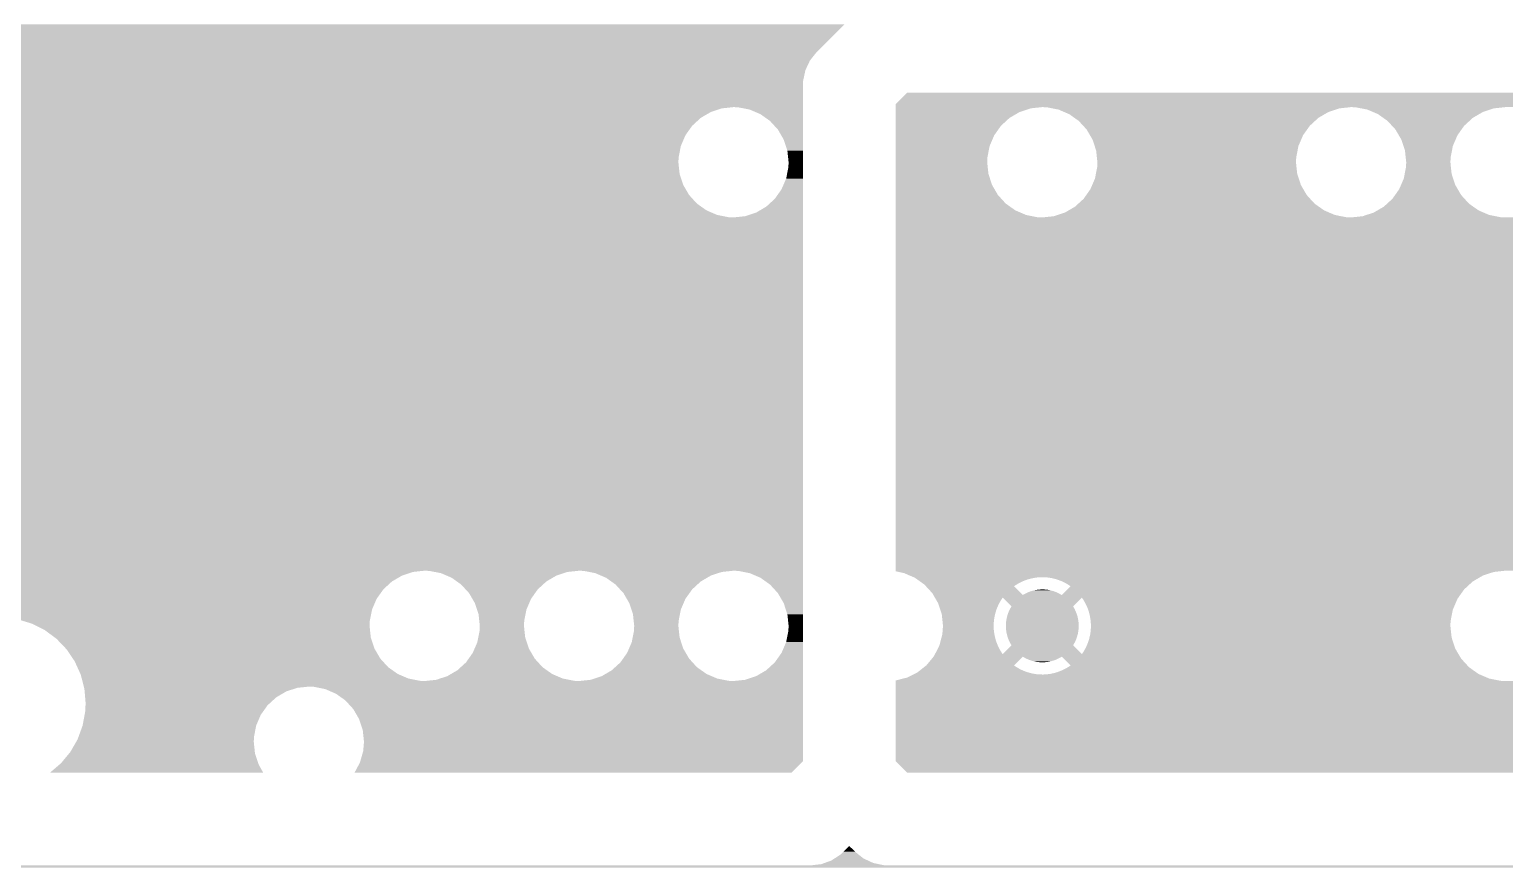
# Model space of a CAD drawing. Extents: x 295 to 953, y 10 to 290.
# Drawn here: x 614.19 to 642.09, y 151.59 to 167.41 of the extents above; entities that cross this region are included whole.
import ezdxf

# ---------------------------------------------------------------- set-up
doc = ezdxf.new("R2010")
doc.units = 0
doc.header["$LTSCALE"] = 5
doc.header["$MEASUREMENT"] = 0
doc.layers.add('PWR', color=7, linetype='CONTINUOUS')

msp = doc.modelspace()

# ---------------------------------------------------------------- linework, layer by layer
at = {"layer": 'PWR'}
for points in [[(601.398, 167.31), (601.483, 167.508), (629.41, 167.31), (629.608, 167.508)], [(601.271, 167.13), (601.398, 167.31), (629.23, 167.13), (629.41, 167.31)], [(600.77, 166.822), (600.918, 166.87), (628.954, 166.822), (628.992, 166.87)], [(600.918, 166.87), (601.105, 166.98), (628.992, 166.87), (629.079, 166.98)], [(601.105, 166.98), (601.108, 166.981), (629.079, 166.98), (629.081, 166.981)], [(601.108, 166.981), (601.271, 167.13), (629.081, 166.981), (629.23, 167.13)], [(545.388, 166.673), (545.414, 166.778), (628.884, 166.673), (628.934, 166.778)], [(591.818, 166.669), (591.726, 166.673), (628.882, 166.669), (628.884, 166.673)], [(591.971, 166.639), (591.818, 166.669), (628.868, 166.639), (628.882, 166.669)], [(592.034, 166.626), (591.971, 166.639), (628.866, 166.626), (628.868, 166.639)], [(592.237, 166.539), (592.034, 166.626), (628.847, 166.539), (628.866, 166.626)], [(600.489, 166.778), (600.708, 166.801), (628.934, 166.778), (628.944, 166.801)], [(600.708, 166.801), (600.77, 166.822), (628.944, 166.801), (628.954, 166.822)], [(592.375, 166.441), (592.237, 166.539), (628.826, 166.441), (628.847, 166.539)], [(592.416, 166.412), (592.375, 166.441), (628.825, 166.412), (628.826, 166.441)], [(592.463, 166.36), (592.416, 166.412), (628.823, 166.36), (628.825, 166.412)], [(592.565, 166.249), (592.463, 166.36), (628.823, 166.249), (628.823, 166.36)], [(592.677, 166.059), (592.565, 166.249), (628.823, 166.059), (628.823, 166.249)], [(592.715, 165.943), (592.677, 166.059), (628.823, 165.943), (628.823, 166.059)], [(630.575, 165.997), (630.792, 166.214), (687.973, 165.997), (687.973, 166.214)], [(600.581, 165.938), (600.489, 165.943), (627.47, 165.938), (627.508, 165.943)], [(600.679, 165.919), (600.581, 165.938), (627.289, 165.919), (627.47, 165.938)], [(600.797, 165.896), (600.679, 165.919), (627.218, 165.896), (627.289, 165.919)], [(600.903, 165.85), (600.797, 165.896), (627.08, 165.85), (627.218, 165.896)], [(601, 165.809), (600.903, 165.85), (627.009, 165.809), (627.08, 165.85)], [(601.098, 165.739), (601, 165.809), (626.889, 165.739), (627.009, 165.809)], [(627.6, 165.938), (627.508, 165.943), (628.823, 165.938), (628.823, 165.943)], [(627.816, 165.896), (627.6, 165.938), (628.823, 165.896), (628.823, 165.938)], [(628.019, 165.809), (627.816, 165.896), (628.823, 165.809), (628.823, 165.896)], [(628.199, 165.681), (628.019, 165.809), (628.823, 165.681), (628.823, 165.809)], [(630.575, 165.943), (630.575, 165.997), (687.973, 165.943), (687.973, 165.997)], [(630.575, 165.919), (630.575, 165.943), (633.131, 165.919), (633.35, 165.943)], [(630.575, 165.85), (630.575, 165.919), (632.922, 165.85), (633.131, 165.919)], [(630.575, 165.739), (630.575, 165.85), (632.731, 165.739), (632.922, 165.85)], [(633.442, 165.938), (633.35, 165.943), (639.154, 165.938), (639.192, 165.943)], [(633.54, 165.919), (633.442, 165.938), (638.973, 165.919), (639.154, 165.938)], [(633.658, 165.896), (633.54, 165.919), (638.902, 165.896), (638.973, 165.919)], [(633.765, 165.85), (633.658, 165.896), (638.764, 165.85), (638.902, 165.896)], [(633.861, 165.809), (633.765, 165.85), (638.693, 165.809), (638.764, 165.85)], [(633.959, 165.739), (633.861, 165.809), (638.573, 165.739), (638.693, 165.809)], [(639.284, 165.938), (639.192, 165.943), (642.075, 165.938), (642.113, 165.943)], [(639.382, 165.919), (639.284, 165.938), (641.894, 165.919), (642.075, 165.938)], [(639.5, 165.896), (639.382, 165.919), (641.823, 165.896), (641.894, 165.919)], [(639.607, 165.85), (639.5, 165.896), (641.685, 165.85), (641.823, 165.896)], [(639.703, 165.809), (639.607, 165.85), (641.614, 165.809), (641.685, 165.85)], [(639.801, 165.739), (639.703, 165.809), (641.494, 165.739), (641.614, 165.809)], [(601.179, 165.681), (601.098, 165.739), (626.826, 165.681), (626.889, 165.739)], [(601.263, 165.59), (601.179, 165.681), (626.727, 165.59), (626.826, 165.681)], [(601.328, 165.519), (601.263, 165.59), (626.676, 165.519), (626.727, 165.59)], [(601.392, 165.41), (601.328, 165.519), (626.599, 165.41), (626.676, 165.519)], [(628.348, 165.519), (628.199, 165.681), (628.823, 165.519), (628.823, 165.681)], [(628.459, 165.328), (628.348, 165.519), (628.823, 165.328), (628.823, 165.519)], [(630.575, 165.59), (630.575, 165.739), (632.569, 165.59), (632.731, 165.739)], [(630.575, 165.41), (630.575, 165.59), (632.441, 165.41), (632.569, 165.59)], [(634.041, 165.681), (633.959, 165.739), (638.51, 165.681), (638.573, 165.739)], [(634.124, 165.59), (634.041, 165.681), (638.411, 165.59), (638.51, 165.681)], [(634.19, 165.519), (634.124, 165.59), (638.36, 165.519), (638.411, 165.59)], [(634.253, 165.41), (634.19, 165.519), (638.283, 165.41), (638.36, 165.519)], [(639.883, 165.681), (639.801, 165.739), (641.431, 165.681), (641.494, 165.739)], [(639.966, 165.59), (639.883, 165.681), (641.332, 165.59), (641.431, 165.681)], [(640.032, 165.519), (639.966, 165.59), (641.281, 165.519), (641.332, 165.59)], [(640.095, 165.41), (640.032, 165.519), (641.204, 165.41), (641.281, 165.519)], [(601.44, 165.328), (601.392, 165.41), (626.564, 165.328), (626.599, 165.41)], [(601.479, 165.208), (601.44, 165.328), (626.512, 165.208), (626.564, 165.328)], [(601.509, 165.119), (601.479, 165.208), (626.495, 165.119), (626.512, 165.208)], [(628.528, 165.119), (628.459, 165.328), (628.823, 165.119), (628.823, 165.328)], [(630.575, 165.208), (630.575, 165.41), (632.354, 165.208), (632.441, 165.41)], [(630.575, 164.992), (630.575, 165.208), (632.312, 164.992), (632.354, 165.208)], [(634.301, 165.328), (634.253, 165.41), (638.248, 165.328), (638.283, 165.41)], [(634.341, 165.208), (634.301, 165.328), (638.196, 165.208), (638.248, 165.328)], [(634.37, 165.119), (634.341, 165.208), (638.179, 165.119), (638.196, 165.208)], [(640.143, 165.328), (640.095, 165.41), (641.169, 165.328), (641.204, 165.41)], [(640.183, 165.208), (640.143, 165.328), (641.117, 165.208), (641.169, 165.328)], [(640.212, 165.119), (640.183, 165.208), (641.1, 165.119), (641.117, 165.208)], [(601.522, 164.992), (601.509, 165.119), (626.47, 164.992), (626.495, 165.119)], [(601.532, 164.9), (601.522, 164.992), (626.466, 164.9), (626.47, 164.992)], [(628.551, 164.9), (628.528, 165.119), (628.823, 164.9), (628.823, 165.119)], [(630.575, 164.9), (630.575, 164.992), (632.308, 164.9), (632.312, 164.992)], [(634.383, 164.992), (634.37, 165.119), (638.154, 164.992), (638.179, 165.119)], [(634.393, 164.9), (634.383, 164.992), (638.15, 164.9), (638.154, 164.992)], [(640.225, 164.992), (640.212, 165.119), (641.075, 164.992), (641.1, 165.119)], [(640.235, 164.9), (640.225, 164.992), (641.071, 164.9), (641.075, 164.992)], [(601.485, 164.592), (601.503, 164.681), (626.518, 164.592), (626.489, 164.681)], [(601.503, 164.681), (601.528, 164.808), (626.489, 164.681), (626.475, 164.808)], [(601.528, 164.808), (601.532, 164.9), (626.475, 164.808), (626.466, 164.9)], [(628.505, 164.592), (628.547, 164.808), (628.823, 164.592), (628.823, 164.808)], [(628.547, 164.808), (628.551, 164.9), (628.823, 164.808), (628.823, 164.9)], [(630.575, 164.681), (630.575, 164.9), (632.331, 164.681), (632.308, 164.9)], [(630.575, 164.471), (630.575, 164.681), (632.4, 164.471), (632.331, 164.681)], [(634.347, 164.592), (634.364, 164.681), (638.202, 164.592), (638.173, 164.681)], [(634.364, 164.681), (634.389, 164.808), (638.173, 164.681), (638.159, 164.808)], [(634.389, 164.808), (634.393, 164.9), (638.159, 164.808), (638.15, 164.9)], [(640.189, 164.592), (640.206, 164.681), (641.123, 164.592), (641.094, 164.681)], [(640.206, 164.681), (640.231, 164.808), (641.094, 164.681), (641.08, 164.808)], [(640.231, 164.808), (640.235, 164.9), (641.08, 164.808), (641.071, 164.9)], [(601.321, 164.281), (601.398, 164.389), (626.669, 164.281), (626.606, 164.389)], [(601.398, 164.389), (601.433, 164.471), (626.606, 164.389), (626.558, 164.471)], [(601.433, 164.471), (601.485, 164.592), (626.558, 164.471), (626.518, 164.592)], [(628.29, 164.209), (628.417, 164.389), (628.823, 164.209), (628.823, 164.389)], [(628.417, 164.389), (628.505, 164.592), (628.823, 164.389), (628.823, 164.592)], [(630.575, 164.281), (630.575, 164.471), (632.511, 164.281), (632.4, 164.471)], [(634.183, 164.281), (634.259, 164.389), (638.353, 164.281), (638.29, 164.389)], [(634.259, 164.389), (634.295, 164.471), (638.29, 164.389), (638.242, 164.471)], [(634.295, 164.471), (634.347, 164.592), (638.242, 164.471), (638.202, 164.592)], [(640.025, 164.281), (640.101, 164.389), (641.274, 164.281), (641.211, 164.389)], [(640.101, 164.389), (640.137, 164.471), (641.211, 164.389), (641.163, 164.471)], [(640.137, 164.471), (640.189, 164.592), (641.163, 164.471), (641.123, 164.592)], [(601.108, 164.06), (601.171, 164.118), (626.899, 164.06), (626.818, 164.118)], [(601.171, 164.118), (601.271, 164.209), (626.818, 164.118), (626.734, 164.209)], [(601.271, 164.209), (601.321, 164.281), (626.734, 164.209), (626.669, 164.281)], [(628.127, 164.06), (628.29, 164.209), (628.823, 164.06), (628.823, 164.209)], [(630.575, 164.118), (630.575, 164.281), (632.66, 164.118), (632.511, 164.281)], [(630.575, 163.991), (630.575, 164.118), (632.84, 163.991), (632.66, 164.118)], [(633.969, 164.06), (634.032, 164.118), (638.583, 164.06), (638.502, 164.118)], [(634.032, 164.118), (634.132, 164.209), (638.502, 164.118), (638.418, 164.209)], [(634.132, 164.209), (634.183, 164.281), (638.418, 164.209), (638.353, 164.281)], [(639.811, 164.06), (639.874, 164.118), (641.504, 164.06), (641.423, 164.118)], [(639.874, 164.118), (639.974, 164.209), (641.423, 164.118), (641.339, 164.209)], [(639.974, 164.209), (640.025, 164.281), (641.339, 164.209), (641.274, 164.281)], [(511.399, 163.752), (511.399, 163.857), (628.823, 163.752), (628.823, 163.857)], [(600.489, 163.857), (600.527, 163.861), (627.508, 163.857), (627.416, 163.861)], [(600.527, 163.861), (600.708, 163.88), (627.416, 163.861), (627.319, 163.88)], [(600.708, 163.88), (600.779, 163.904), (627.319, 163.88), (627.2, 163.904)], [(600.779, 163.904), (600.918, 163.949), (627.2, 163.904), (627.094, 163.949)], [(600.918, 163.949), (600.989, 163.991), (627.094, 163.949), (626.998, 163.991)], [(600.989, 163.991), (601.108, 164.06), (626.998, 163.991), (626.899, 164.06)], [(627.508, 163.857), (627.728, 163.88), (628.823, 163.857), (628.823, 163.88)], [(627.728, 163.88), (627.937, 163.949), (628.823, 163.88), (628.823, 163.949)], [(627.937, 163.949), (628.127, 164.06), (628.823, 163.949), (628.823, 164.06)], [(630.575, 163.904), (630.575, 163.991), (633.042, 163.904), (632.84, 163.991)], [(630.575, 163.861), (630.575, 163.904), (633.258, 163.861), (633.042, 163.904)], [(630.575, 163.857), (630.575, 163.861), (633.35, 163.857), (633.258, 163.861)], [(630.575, 157.91), (630.575, 163.857), (687.973, 157.91), (687.973, 163.857)], [(633.35, 163.857), (633.388, 163.861), (639.192, 163.857), (639.1, 163.861)], [(633.388, 163.861), (633.57, 163.88), (639.1, 163.861), (639.003, 163.88)], [(633.57, 163.88), (633.64, 163.904), (639.003, 163.88), (638.884, 163.904)], [(633.64, 163.904), (633.779, 163.949), (638.884, 163.904), (638.778, 163.949)], [(633.779, 163.949), (633.85, 163.991), (638.778, 163.949), (638.682, 163.991)], [(633.85, 163.991), (633.969, 164.06), (638.682, 163.991), (638.583, 164.06)], [(639.192, 163.857), (639.23, 163.861), (642.113, 163.857), (642.021, 163.861)], [(639.23, 163.861), (639.412, 163.88), (642.021, 163.861), (641.924, 163.88)], [(639.412, 163.88), (639.482, 163.904), (641.924, 163.88), (641.805, 163.904)], [(639.482, 163.904), (639.621, 163.949), (641.805, 163.904), (641.699, 163.949)], [(639.621, 163.949), (639.692, 163.991), (641.699, 163.949), (641.603, 163.991)], [(639.692, 163.991), (639.811, 164.06), (641.603, 163.991), (641.504, 164.06)], [(560.417, 163.748), (560.325, 163.752), (628.823, 163.748), (628.823, 163.752)], [(560.633, 163.705), (560.417, 163.748), (628.823, 163.705), (628.823, 163.748)], [(560.836, 163.618), (560.633, 163.705), (628.823, 163.618), (628.823, 163.705)], [(561.016, 163.491), (560.836, 163.618), (628.823, 163.491), (628.823, 163.618)], [(561.165, 163.328), (561.016, 163.491), (628.823, 163.328), (628.823, 163.491)], [(561.276, 163.138), (561.165, 163.328), (628.823, 163.138), (628.823, 163.328)], [(561.345, 162.928), (561.276, 163.138), (628.823, 162.928), (628.823, 163.138)], [(561.368, 162.709), (561.345, 162.928), (628.823, 162.709), (628.823, 162.928)], [(561.364, 162.617), (561.368, 162.709), (628.823, 162.617), (628.823, 162.709)], [(561.322, 162.401), (561.364, 162.617), (628.823, 162.401), (628.823, 162.617)], [(561.107, 162.019), (561.234, 162.198), (628.823, 162.019), (628.823, 162.198)], [(561.234, 162.198), (561.322, 162.401), (628.823, 162.198), (628.823, 162.401)], [(560.754, 161.758), (560.944, 161.87), (628.823, 161.758), (628.823, 161.87)], [(560.944, 161.87), (561.107, 162.019), (628.823, 161.87), (628.823, 162.019)], [(545.417, 161.546), (545.388, 161.666), (628.823, 161.546), (628.823, 161.666)], [(560.325, 161.666), (560.545, 161.69), (628.823, 161.666), (628.823, 161.69)], [(560.545, 161.69), (560.754, 161.758), (628.823, 161.69), (628.823, 161.758)], [(545.44, 161.249), (545.417, 161.546), (628.823, 161.249), (628.823, 161.546)], [(545.415, 160.939), (545.44, 161.249), (628.823, 160.939), (628.823, 161.249)], [(545.388, 160.831), (545.415, 160.939), (628.823, 160.831), (628.823, 160.939)], [(612.995, 160.827), (612.903, 160.831), (628.823, 160.827), (628.823, 160.831)], [(613.211, 160.784), (612.995, 160.827), (628.823, 160.784), (628.823, 160.827)], [(613.414, 160.697), (613.211, 160.784), (628.823, 160.697), (628.823, 160.784)], [(613.594, 160.57), (613.414, 160.697), (628.823, 160.57), (628.823, 160.697)], [(613.743, 160.407), (613.594, 160.57), (628.823, 160.407), (628.823, 160.57)], [(613.854, 160.217), (613.743, 160.407), (628.823, 160.217), (628.823, 160.407)], [(613.923, 160.007), (613.854, 160.217), (628.823, 160.007), (628.823, 160.217)], [(613.946, 159.788), (613.923, 160.007), (628.823, 159.788), (628.823, 160.007)], [(613.9, 159.48), (613.942, 159.696), (628.823, 159.48), (628.823, 159.696)], [(613.942, 159.696), (613.946, 159.788), (628.823, 159.696), (628.823, 159.788)], [(613.812, 159.277), (613.9, 159.48), (628.823, 159.277), (628.823, 159.48)], [(613.522, 158.949), (613.685, 159.098), (628.823, 158.949), (628.823, 159.098)], [(613.685, 159.098), (613.812, 159.277), (628.823, 159.098), (628.823, 159.277)], [(613.123, 158.769), (613.332, 158.837), (628.823, 158.769), (628.823, 158.837)], [(613.332, 158.837), (613.522, 158.949), (628.823, 158.837), (628.823, 158.949)], [(511.399, 158.64), (511.399, 158.745), (628.823, 158.64), (628.823, 158.745)], [(560.417, 158.636), (560.325, 158.64), (628.823, 158.636), (628.823, 158.64)], [(560.633, 158.593), (560.417, 158.636), (628.823, 158.593), (628.823, 158.636)], [(560.836, 158.506), (560.633, 158.593), (628.823, 158.506), (628.823, 158.593)], [(561.016, 158.379), (560.836, 158.506), (628.823, 158.379), (628.823, 158.506)], [(612.903, 158.745), (613.123, 158.769), (628.823, 158.745), (628.823, 158.769)], [(561.165, 158.216), (561.016, 158.379), (628.823, 158.216), (628.823, 158.379)], [(561.276, 158.026), (561.165, 158.216), (628.823, 158.026), (628.823, 158.216)], [(561.314, 157.91), (561.276, 158.026), (628.823, 157.91), (628.823, 158.026)], [(601.311, 157.906), (601.219, 157.91), (628.823, 157.906), (628.823, 157.91)], [(601.527, 157.863), (601.311, 157.906), (628.823, 157.863), (628.823, 157.906)], [(601.73, 157.776), (601.527, 157.863), (628.823, 157.776), (628.823, 157.863)], [(601.91, 157.649), (601.73, 157.776), (628.823, 157.649), (628.823, 157.776)], [(630.575, 157.886), (630.575, 157.91), (683.518, 157.886), (683.738, 157.91)], [(630.575, 157.818), (630.575, 157.886), (683.309, 157.818), (683.518, 157.886)], [(630.575, 157.706), (630.575, 157.818), (683.119, 157.706), (683.309, 157.818)], [(630.575, 157.557), (630.575, 157.706), (682.956, 157.557), (683.119, 157.706)], [(602.059, 157.486), (601.91, 157.649), (628.823, 157.486), (628.823, 157.649)], [(602.17, 157.296), (602.059, 157.486), (628.823, 157.296), (628.823, 157.486)], [(630.575, 157.378), (630.575, 157.557), (682.828, 157.378), (682.956, 157.557)], [(602.208, 157.18), (602.17, 157.296), (628.823, 157.18), (628.823, 157.296)], [(602.216, 157.156), (602.208, 157.18), (621.447, 157.156), (621.666, 157.18)], [(602.238, 157.087), (602.216, 157.156), (621.238, 157.087), (621.447, 157.156)], [(621.758, 157.175), (621.666, 157.18), (624.549, 157.175), (624.587, 157.18)], [(621.856, 157.156), (621.758, 157.175), (624.368, 157.156), (624.549, 157.175)], [(621.974, 157.133), (621.856, 157.156), (624.297, 157.133), (624.368, 157.156)], [(622.081, 157.087), (621.974, 157.133), (624.159, 157.087), (624.297, 157.133)], [(624.679, 157.175), (624.587, 157.18), (627.47, 157.175), (627.508, 157.18)], [(624.777, 157.156), (624.679, 157.175), (627.289, 157.156), (627.47, 157.175)], [(624.895, 157.133), (624.777, 157.156), (627.218, 157.133), (627.289, 157.156)], [(625.002, 157.087), (624.895, 157.133), (627.08, 157.087), (627.218, 157.133)], [(627.6, 157.175), (627.508, 157.18), (628.823, 157.175), (628.823, 157.18)], [(627.816, 157.133), (627.6, 157.175), (628.823, 157.133), (628.823, 157.175)], [(628.019, 157.046), (627.816, 157.133), (628.823, 157.046), (628.823, 157.133)], [(630.575, 157.18), (630.575, 157.378), (682.743, 157.18), (682.828, 157.378)], [(630.575, 157.17), (630.575, 157.18), (642.02, 157.17), (642.113, 157.18)], [(630.576, 157.169), (630.575, 157.17), (642.016, 157.169), (642.02, 157.17)], [(630.634, 157.156), (630.576, 157.169), (641.894, 157.156), (642.016, 157.169)], [(630.737, 157.133), (630.634, 157.156), (641.823, 157.133), (641.894, 157.156)], [(630.844, 157.087), (630.737, 157.133), (641.685, 157.087), (641.823, 157.133)], [(602.239, 157.086), (602.238, 157.087), (621.236, 157.086), (621.238, 157.087)], [(602.251, 156.976), (602.239, 157.086), (621.047, 156.976), (621.236, 157.086)], [(602.262, 156.867), (602.251, 156.976), (620.928, 156.867), (621.047, 156.976)], [(602.258, 156.775), (602.26, 156.827), (620.848, 156.775), (620.885, 156.827)], [(602.26, 156.827), (602.262, 156.867), (620.885, 156.827), (620.928, 156.867)], [(622.177, 157.046), (622.081, 157.087), (624.088, 157.046), (624.159, 157.087)], [(622.275, 156.976), (622.177, 157.046), (623.968, 156.976), (624.088, 157.046)], [(622.357, 156.918), (622.275, 156.976), (623.905, 156.918), (623.968, 156.976)], [(622.44, 156.827), (622.357, 156.918), (623.806, 156.827), (623.905, 156.918)], [(622.506, 156.756), (622.44, 156.827), (623.755, 156.756), (623.806, 156.827)], [(625.098, 157.046), (625.002, 157.087), (627.009, 157.046), (627.08, 157.087)], [(625.196, 156.976), (625.098, 157.046), (626.889, 156.976), (627.009, 157.046)], [(625.278, 156.918), (625.196, 156.976), (626.826, 156.918), (626.889, 156.976)], [(625.361, 156.827), (625.278, 156.918), (626.727, 156.827), (626.826, 156.918)], [(625.427, 156.756), (625.361, 156.827), (626.676, 156.756), (626.727, 156.827)], [(628.199, 156.918), (628.019, 157.046), (628.823, 156.918), (628.823, 157.046)], [(628.348, 156.756), (628.199, 156.918), (628.823, 156.756), (628.823, 156.918)], [(630.915, 157.057), (630.844, 157.087), (641.632, 157.057), (641.685, 157.087)], [(630.924, 157.053), (630.915, 157.057), (633.265, 157.053), (633.33, 157.057)], [(630.94, 157.046), (630.924, 157.053), (633.211, 157.046), (633.265, 157.053)], [(630.942, 157.044), (630.94, 157.046), (633.2, 157.044), (633.211, 157.046)], [(630.96, 157.031), (630.942, 157.044), (633.135, 157.031), (633.2, 157.044)], [(630.985, 157.014), (630.96, 157.031), (633.072, 157.014), (633.135, 157.031)], [(631.016, 156.992), (630.985, 157.014), (633.011, 156.992), (633.072, 157.014)], [(631.053, 156.965), (631.016, 156.992), (632.95, 156.965), (633.011, 156.992)], [(631.096, 156.935), (631.053, 156.965), (632.892, 156.935), (632.95, 156.965)], [(631.12, 156.918), (631.096, 156.935), (632.866, 156.918), (632.892, 156.935)], [(631.136, 156.9), (631.12, 156.918), (632.837, 156.9), (632.866, 156.918)], [(631.149, 156.886), (631.136, 156.9), (632.816, 156.886), (632.837, 156.9)], [(631.269, 156.756), (631.149, 156.886), (632.946, 156.756), (632.816, 156.886)], [(633.25, 156.818), (633.285, 156.823), (633.454, 156.818), (633.411, 156.823)], [(633.285, 156.823), (633.312, 156.824), (633.411, 156.823), (633.398, 156.824)], [(633.312, 156.824), (633.341, 156.826), (633.398, 156.824), (633.341, 156.826)], [(633.396, 157.056), (633.33, 157.057), (641.631, 157.056), (641.632, 157.057)], [(633.461, 157.05), (633.396, 157.056), (641.621, 157.05), (641.631, 157.056)], [(633.526, 157.04), (633.461, 157.05), (641.604, 157.04), (641.621, 157.05)], [(633.59, 157.025), (633.526, 157.04), (641.578, 157.025), (641.604, 157.04)], [(633.652, 157.006), (633.59, 157.025), (641.545, 157.006), (641.578, 157.025)], [(633.713, 156.982), (633.652, 157.006), (641.505, 156.982), (641.545, 157.006)], [(633.726, 156.976), (633.713, 156.982), (641.494, 156.976), (641.505, 156.982)], [(633.718, 156.72), (633.826, 156.827), (641.255, 156.72), (641.332, 156.827)], [(633.773, 156.954), (633.726, 156.976), (641.47, 156.954), (641.494, 156.976)], [(633.83, 156.922), (633.773, 156.954), (641.435, 156.922), (641.47, 156.954)], [(633.826, 156.827), (633.885, 156.886), (641.332, 156.827), (641.396, 156.886)], [(633.885, 156.886), (633.83, 156.922), (641.396, 156.886), (641.435, 156.922)], [(602.167, 156.445), (602.216, 156.559), (620.67, 156.445), (620.719, 156.559)], [(602.216, 156.559), (602.233, 156.647), (620.719, 156.559), (620.757, 156.647)], [(602.233, 156.647), (602.258, 156.775), (620.757, 156.647), (620.848, 156.775)], [(622.569, 156.647), (622.506, 156.756), (623.678, 156.647), (623.755, 156.756)], [(622.617, 156.565), (622.569, 156.647), (623.643, 156.565), (623.678, 156.647)], [(622.657, 156.445), (622.617, 156.565), (623.591, 156.445), (623.643, 156.565)], [(625.49, 156.647), (625.427, 156.756), (626.599, 156.647), (626.676, 156.756)], [(625.538, 156.565), (625.49, 156.647), (626.564, 156.565), (626.599, 156.647)], [(625.578, 156.445), (625.538, 156.565), (626.512, 156.445), (626.564, 156.565)], [(628.459, 156.565), (628.348, 156.756), (628.823, 156.565), (628.823, 156.756)], [(628.528, 156.356), (628.459, 156.565), (628.823, 156.356), (628.823, 156.565)], [(631.29, 156.72), (631.269, 156.756), (632.982, 156.72), (632.946, 156.756)], [(631.318, 156.671), (631.29, 156.72), (641.221, 156.671), (641.255, 156.72)], [(631.35, 156.616), (631.318, 156.671), (632.565, 156.616), (632.601, 156.671)], [(631.38, 156.565), (631.35, 156.616), (632.536, 156.565), (632.565, 156.616)], [(631.382, 156.559), (631.38, 156.565), (632.533, 156.559), (632.536, 156.565)], [(631.401, 156.5), (631.382, 156.559), (632.505, 156.5), (632.533, 156.559)], [(632.767, 156.505), (632.601, 156.671), (633.933, 156.505), (634.099, 156.671)], [(632.982, 156.72), (633.015, 156.739), (633.718, 156.72), (633.684, 156.739)], [(633.015, 156.739), (633.033, 156.748), (633.684, 156.739), (633.669, 156.748)], [(633.033, 156.748), (633.066, 156.765), (633.669, 156.748), (633.633, 156.765)], [(633.066, 156.765), (633.084, 156.772), (633.633, 156.765), (633.618, 156.772)], [(633.084, 156.772), (633.119, 156.786), (633.618, 156.772), (633.58, 156.786)], [(633.119, 156.786), (633.138, 156.792), (633.58, 156.786), (633.565, 156.792)], [(633.138, 156.792), (633.173, 156.803), (633.565, 156.792), (633.526, 156.803)], [(633.173, 156.803), (633.193, 156.807), (633.526, 156.803), (633.51, 156.807)], [(633.193, 156.807), (633.228, 156.815), (633.51, 156.807), (633.47, 156.815)], [(633.228, 156.815), (633.25, 156.818), (633.47, 156.815), (633.454, 156.818)], [(634.115, 156.647), (634.099, 156.671), (641.204, 156.647), (641.221, 156.671)], [(634.125, 156.633), (634.115, 156.647), (641.198, 156.633), (641.204, 156.647)], [(634.158, 156.577), (634.125, 156.633), (641.174, 156.577), (641.198, 156.633)], [(634.188, 156.518), (634.158, 156.577), (641.149, 156.518), (641.174, 156.577)], [(602.085, 156.294), (602.128, 156.356), (620.641, 156.294), (620.653, 156.356)], [(602.128, 156.356), (602.167, 156.445), (620.653, 156.356), (620.67, 156.445)], [(613.7, 156.293), (613.634, 156.294), (620.64, 156.293), (620.641, 156.294)], [(613.972, 156.259), (613.7, 156.293), (620.633, 156.259), (620.64, 156.293)], [(622.686, 156.356), (622.657, 156.445), (623.574, 156.356), (623.591, 156.445)], [(622.699, 156.229), (622.686, 156.356), (623.549, 156.229), (623.574, 156.356)], [(625.607, 156.356), (625.578, 156.445), (626.495, 156.356), (626.512, 156.445)], [(625.62, 156.229), (625.607, 156.356), (626.47, 156.229), (626.495, 156.356)], [(628.551, 156.137), (628.528, 156.356), (628.823, 156.137), (628.823, 156.356)], [(631.422, 156.439), (631.401, 156.5), (632.481, 156.439), (632.505, 156.5)], [(631.442, 156.376), (631.422, 156.439), (632.462, 156.376), (632.481, 156.439)], [(631.449, 156.356), (631.442, 156.376), (632.457, 156.356), (632.462, 156.376)], [(631.453, 156.312), (631.449, 156.356), (632.447, 156.312), (632.457, 156.356)], [(631.46, 156.247), (631.453, 156.312), (632.437, 156.247), (632.447, 156.312)], [(632.671, 156.25), (632.68, 156.296), (634.03, 156.25), (634.021, 156.296)], [(632.68, 156.296), (632.682, 156.305), (634.021, 156.296), (634.019, 156.305)], [(632.682, 156.305), (632.695, 156.351), (634.019, 156.305), (634.005, 156.351)], [(632.695, 156.351), (632.698, 156.36), (634.005, 156.351), (634.003, 156.36)], [(632.698, 156.36), (632.715, 156.404), (634.003, 156.36), (633.985, 156.404)], [(632.715, 156.404), (632.719, 156.413), (633.985, 156.404), (633.982, 156.413)], [(632.719, 156.413), (632.739, 156.456), (633.982, 156.413), (633.961, 156.456)], [(632.739, 156.456), (632.744, 156.464), (633.961, 156.456), (633.957, 156.464)], [(632.744, 156.464), (632.767, 156.505), (633.957, 156.464), (633.933, 156.505)], [(634.213, 156.458), (634.188, 156.518), (641.123, 156.458), (641.149, 156.518)], [(634.217, 156.445), (634.213, 156.458), (641.117, 156.445), (641.123, 156.458)], [(634.233, 156.396), (634.217, 156.445), (641.107, 156.396), (641.117, 156.445)], [(634.249, 156.332), (634.233, 156.396), (641.095, 156.332), (641.107, 156.396)], [(634.261, 156.267), (634.249, 156.332), (641.082, 156.267), (641.095, 156.332)], [(634.265, 156.229), (634.261, 156.267), (641.075, 156.229), (641.082, 156.267)], [(614.071, 156.229), (613.972, 156.259), (620.628, 156.229), (620.633, 156.259)], [(614.235, 156.179), (614.071, 156.229), (620.625, 156.179), (620.628, 156.229)], [(614.318, 156.137), (614.235, 156.179), (620.624, 156.137), (620.625, 156.179)], [(614.481, 156.055), (614.318, 156.137), (620.632, 156.055), (620.624, 156.137)], [(614.667, 155.918), (614.481, 156.055), (620.647, 155.918), (620.632, 156.055)], [(622.68, 155.918), (622.705, 156.045), (623.568, 155.918), (623.554, 156.045)], [(622.709, 156.137), (622.699, 156.229), (623.545, 156.137), (623.549, 156.229)], [(622.705, 156.045), (622.709, 156.137), (623.554, 156.045), (623.545, 156.137)], [(625.601, 155.918), (625.626, 156.045), (626.489, 155.918), (626.475, 156.045)], [(625.63, 156.137), (625.62, 156.229), (626.466, 156.137), (626.47, 156.229)], [(625.626, 156.045), (625.63, 156.137), (626.475, 156.045), (626.466, 156.137)], [(628.505, 155.829), (628.547, 156.045), (628.823, 155.829), (628.823, 156.045)], [(628.547, 156.045), (628.551, 156.137), (628.823, 156.045), (628.823, 156.137)], [(631.459, 155.972), (631.46, 155.986), (632.446, 155.972), (632.443, 155.986)], [(631.467, 156.182), (631.46, 156.247), (632.431, 156.182), (632.437, 156.247)], [(631.46, 155.986), (631.465, 156.051), (632.443, 155.986), (632.434, 156.051)], [(631.465, 156.051), (631.47, 156.117), (632.434, 156.051), (632.43, 156.117)], [(631.472, 156.137), (631.467, 156.182), (632.431, 156.137), (632.431, 156.182)], [(631.47, 156.117), (631.472, 156.137), (632.43, 156.117), (632.431, 156.137)], [(632.661, 156.137), (632.663, 156.184), (634.04, 156.137), (634.038, 156.184)], [(632.663, 156.089), (632.661, 156.137), (634.038, 156.089), (634.04, 156.137)], [(632.663, 156.184), (632.664, 156.193), (634.038, 156.184), (634.037, 156.193)], [(632.663, 156.08), (632.663, 156.089), (634.037, 156.08), (634.038, 156.089)], [(632.669, 156.033), (632.663, 156.08), (634.032, 156.033), (634.037, 156.08)], [(632.664, 156.193), (632.669, 156.241), (634.037, 156.193), (634.031, 156.241)], [(632.669, 156.241), (632.671, 156.25), (634.031, 156.241), (634.03, 156.25)], [(632.67, 156.024), (632.669, 156.033), (634.03, 156.024), (634.032, 156.033)], [(632.68, 155.977), (632.67, 156.024), (634.021, 155.977), (634.03, 156.024)], [(634.254, 155.961), (634.264, 156.026), (641.089, 155.961), (641.082, 156.026)], [(634.264, 156.026), (634.269, 156.091), (641.082, 156.026), (641.075, 156.091)], [(634.268, 156.202), (634.265, 156.229), (641.073, 156.202), (641.075, 156.229)], [(634.27, 156.137), (634.268, 156.202), (641.071, 156.137), (641.073, 156.202)], [(634.269, 156.091), (634.27, 156.137), (641.075, 156.091), (641.071, 156.137)], [(614.702, 155.892), (614.667, 155.918), (620.655, 155.892), (620.647, 155.918)], [(614.878, 155.708), (614.702, 155.892), (620.716, 155.708), (620.655, 155.892)], [(614.892, 155.694), (614.878, 155.708), (620.724, 155.694), (620.716, 155.708)], [(622.575, 155.626), (622.611, 155.708), (623.685, 155.626), (623.637, 155.708)], [(622.611, 155.708), (622.663, 155.829), (623.637, 155.708), (623.597, 155.829)], [(622.663, 155.829), (622.68, 155.918), (623.597, 155.829), (623.568, 155.918)], [(625.496, 155.626), (625.532, 155.708), (626.606, 155.626), (626.558, 155.708)], [(625.532, 155.708), (625.584, 155.829), (626.558, 155.708), (626.518, 155.829)], [(625.584, 155.829), (625.601, 155.918), (626.518, 155.829), (626.489, 155.918)], [(628.417, 155.626), (628.505, 155.829), (628.823, 155.626), (628.823, 155.829)], [(631.36, 155.679), (631.39, 155.737), (632.552, 155.679), (632.522, 155.737)], [(631.39, 155.737), (631.401, 155.759), (632.522, 155.737), (632.512, 155.759)], [(631.401, 155.759), (631.412, 155.797), (632.512, 155.759), (632.495, 155.797)], [(631.412, 155.797), (631.428, 155.859), (632.495, 155.797), (632.473, 155.859)], [(631.428, 155.859), (631.445, 155.922), (632.473, 155.859), (632.456, 155.922)], [(631.445, 155.922), (631.459, 155.972), (632.456, 155.922), (632.446, 155.972)], [(632.601, 155.602), (632.767, 155.769), (634.099, 155.602), (633.933, 155.769)], [(632.682, 155.968), (632.68, 155.977), (634.018, 155.968), (634.021, 155.977)], [(632.695, 155.922), (632.682, 155.968), (634.005, 155.922), (634.018, 155.968)], [(632.698, 155.914), (632.695, 155.922), (634.002, 155.914), (634.005, 155.922)], [(632.715, 155.869), (632.698, 155.914), (633.986, 155.869), (634.002, 155.914)], [(632.719, 155.861), (632.715, 155.869), (633.982, 155.861), (633.986, 155.869)], [(632.739, 155.818), (632.719, 155.861), (633.961, 155.818), (633.982, 155.861)], [(632.743, 155.81), (632.739, 155.818), (633.957, 155.81), (633.961, 155.818)], [(632.767, 155.769), (632.743, 155.81), (633.933, 155.769), (633.957, 155.81)], [(634.136, 155.657), (634.164, 155.708), (641.192, 155.657), (641.163, 155.708)], [(634.164, 155.708), (634.168, 155.714), (641.163, 155.708), (641.161, 155.714)], [(634.168, 155.714), (634.196, 155.774), (641.161, 155.714), (641.141, 155.774)], [(634.196, 155.774), (634.219, 155.835), (641.141, 155.774), (641.121, 155.835)], [(634.219, 155.835), (634.239, 155.897), (641.121, 155.835), (641.1, 155.897)], [(634.239, 155.897), (634.243, 155.918), (641.1, 155.897), (641.094, 155.918)], [(634.243, 155.918), (634.254, 155.961), (641.094, 155.918), (641.089, 155.961)], [(615.011, 155.518), (614.892, 155.694), (620.827, 155.518), (620.724, 155.694)], [(615.046, 155.466), (615.011, 155.518), (620.874, 155.466), (620.827, 155.518)], [(615.096, 155.355), (615.046, 155.466), (620.976, 155.355), (620.874, 155.466)], [(622.348, 155.355), (622.448, 155.446), (623.897, 155.355), (623.813, 155.446)], [(622.448, 155.446), (622.499, 155.518), (623.813, 155.446), (623.748, 155.518)], [(622.499, 155.518), (622.575, 155.626), (623.748, 155.518), (623.685, 155.626)], [(625.269, 155.355), (625.369, 155.446), (626.818, 155.355), (626.734, 155.446)], [(625.369, 155.446), (625.42, 155.518), (626.734, 155.446), (626.669, 155.518)], [(625.42, 155.518), (625.496, 155.626), (626.669, 155.518), (626.606, 155.626)], [(628.127, 155.297), (628.29, 155.446), (628.823, 155.297), (628.823, 155.446)], [(628.29, 155.446), (628.417, 155.626), (628.823, 155.446), (628.823, 155.626)], [(631.16, 155.393), (631.293, 155.554), (632.821, 155.393), (632.982, 155.554)], [(631.293, 155.554), (631.3, 155.563), (641.253, 155.554), (641.248, 155.563)], [(631.3, 155.563), (631.32, 155.602), (641.248, 155.563), (641.225, 155.602)], [(631.32, 155.602), (631.331, 155.623), (632.601, 155.602), (632.587, 155.623)], [(631.331, 155.623), (631.36, 155.679), (632.587, 155.623), (632.552, 155.679)], [(633.016, 155.534), (632.982, 155.554), (633.685, 155.534), (633.718, 155.554)], [(633.031, 155.526), (633.016, 155.534), (633.668, 155.526), (633.685, 155.534)], [(633.067, 155.509), (633.031, 155.526), (633.634, 155.509), (633.668, 155.526)], [(633.083, 155.501), (633.067, 155.509), (633.616, 155.501), (633.634, 155.509)], [(633.12, 155.487), (633.083, 155.501), (633.582, 155.487), (633.616, 155.501)], [(633.136, 155.482), (633.12, 155.487), (633.563, 155.482), (633.582, 155.487)], [(633.175, 155.471), (633.136, 155.482), (633.528, 155.471), (633.563, 155.482)], [(633.191, 155.466), (633.175, 155.471), (633.508, 155.466), (633.528, 155.471)], [(633.231, 155.458), (633.191, 155.466), (633.472, 155.458), (633.508, 155.466)], [(633.246, 155.455), (633.231, 155.458), (633.451, 155.455), (633.472, 155.458)], [(633.289, 155.451), (633.246, 155.455), (633.416, 155.451), (633.451, 155.455)], [(633.303, 155.449), (633.289, 155.451), (633.389, 155.449), (633.416, 155.451)], [(633.359, 155.447), (633.303, 155.449), (633.359, 155.447), (633.389, 155.449)], [(633.754, 155.518), (633.718, 155.554), (641.274, 155.518), (641.253, 155.554)], [(633.885, 155.388), (633.754, 155.518), (641.393, 155.388), (641.274, 155.518)], [(634.099, 155.602), (634.136, 155.657), (641.225, 155.602), (641.192, 155.657)], [(615.154, 155.228), (615.096, 155.355), (621.156, 155.228), (620.976, 155.355)], [(615.159, 155.216), (615.154, 155.228), (621.183, 155.216), (621.156, 155.228)], [(615.179, 155.141), (615.159, 155.216), (621.358, 155.141), (621.183, 155.216)], [(621.956, 155.141), (622.095, 155.186), (624.279, 155.141), (624.173, 155.186)], [(622.095, 155.186), (622.166, 155.228), (624.173, 155.186), (624.077, 155.228)], [(622.166, 155.228), (622.285, 155.297), (624.077, 155.228), (623.978, 155.297)], [(622.285, 155.297), (622.348, 155.355), (623.978, 155.297), (623.897, 155.355)], [(624.877, 155.141), (625.016, 155.186), (627.2, 155.141), (627.094, 155.186)], [(625.016, 155.186), (625.087, 155.228), (627.094, 155.186), (626.998, 155.228)], [(625.087, 155.228), (625.206, 155.297), (626.998, 155.228), (626.899, 155.297)], [(625.206, 155.297), (625.269, 155.355), (626.899, 155.297), (626.818, 155.355)], [(627.728, 155.117), (627.937, 155.186), (628.823, 155.117), (628.823, 155.186)], [(627.937, 155.186), (628.127, 155.297), (628.823, 155.186), (628.823, 155.297)], [(630.72, 155.141), (630.79, 155.158), (641.805, 155.141), (641.764, 155.158)], [(630.79, 155.158), (630.908, 155.217), (641.764, 155.158), (641.628, 155.217)], [(630.908, 155.217), (630.91, 155.218), (633.37, 155.217), (633.305, 155.218)], [(630.91, 155.218), (630.922, 155.223), (633.305, 155.218), (633.24, 155.223)], [(630.922, 155.223), (630.942, 155.234), (633.24, 155.223), (633.175, 155.234)], [(630.942, 155.234), (630.972, 155.248), (633.175, 155.234), (633.111, 155.248)], [(630.972, 155.248), (630.987, 155.256), (633.111, 155.248), (633.087, 155.256)], [(630.987, 155.256), (631.002, 155.268), (633.087, 155.256), (633.048, 155.268)], [(631.002, 155.268), (631.032, 155.291), (633.048, 155.268), (632.987, 155.291)], [(631.032, 155.291), (631.067, 155.319), (632.987, 155.291), (632.928, 155.319)], [(631.067, 155.319), (631.108, 155.352), (632.928, 155.319), (632.871, 155.352)], [(631.108, 155.352), (631.154, 155.388), (632.871, 155.352), (632.816, 155.388)], [(631.154, 155.388), (631.16, 155.393), (632.816, 155.388), (632.821, 155.393)], [(633.37, 155.217), (633.436, 155.221), (641.628, 155.217), (641.619, 155.221)], [(633.436, 155.221), (633.489, 155.228), (641.619, 155.221), (641.603, 155.228)], [(633.489, 155.228), (633.501, 155.229), (641.603, 155.228), (641.601, 155.229)], [(633.501, 155.229), (633.565, 155.242), (641.601, 155.229), (641.582, 155.242)], [(633.565, 155.242), (633.628, 155.26), (641.582, 155.242), (641.557, 155.26)], [(633.628, 155.26), (633.69, 155.282), (641.557, 155.26), (641.526, 155.282)], [(633.69, 155.282), (633.75, 155.308), (641.526, 155.282), (641.489, 155.308)], [(633.75, 155.308), (633.808, 155.339), (641.489, 155.308), (641.446, 155.339)], [(633.808, 155.339), (633.835, 155.355), (641.446, 155.339), (641.423, 155.355)], [(633.835, 155.355), (633.864, 155.373), (641.423, 155.355), (641.406, 155.373)], [(633.864, 155.373), (633.885, 155.388), (641.406, 155.373), (641.393, 155.388)], [(615.19, 155.098), (615.179, 155.141), (621.574, 155.098), (621.358, 155.141)], [(615.191, 155.094), (615.19, 155.098), (621.666, 155.094), (621.574, 155.098)], [(615.218, 154.989), (615.191, 155.094), (628.823, 154.989), (628.823, 155.094)], [(615.224, 154.965), (615.218, 154.989), (619.256, 154.965), (619.476, 154.989)], [(615.228, 154.95), (615.224, 154.965), (619.209, 154.95), (619.256, 154.965)], [(615.233, 154.897), (615.228, 154.95), (619.047, 154.897), (619.209, 154.95)], [(615.243, 154.785), (615.233, 154.897), (618.857, 154.785), (619.047, 154.897)], [(619.567, 154.985), (619.476, 154.989), (628.823, 154.985), (628.823, 154.989)], [(619.784, 154.942), (619.567, 154.985), (628.823, 154.942), (628.823, 154.985)], [(619.986, 154.855), (619.784, 154.942), (628.823, 154.855), (628.823, 154.942)], [(621.666, 155.094), (621.704, 155.098), (624.587, 155.094), (624.495, 155.098)], [(621.704, 155.098), (621.886, 155.117), (624.495, 155.098), (624.398, 155.117)], [(621.886, 155.117), (621.956, 155.141), (624.398, 155.117), (624.279, 155.141)], [(624.587, 155.094), (624.625, 155.098), (627.508, 155.094), (627.416, 155.098)], [(624.625, 155.098), (624.807, 155.117), (627.416, 155.098), (627.319, 155.117)], [(624.807, 155.117), (624.877, 155.141), (627.319, 155.117), (627.2, 155.141)], [(627.508, 155.094), (627.728, 155.117), (628.823, 155.094), (628.823, 155.117)], [(630.575, 155.098), (630.575, 155.104), (642.021, 155.098), (641.992, 155.104)], [(630.575, 155.104), (630.576, 155.104), (641.992, 155.104), (641.989, 155.104)], [(630.575, 155.094), (630.575, 155.098), (642.113, 155.094), (642.021, 155.098)], [(630.575, 154.989), (630.575, 155.094), (687.973, 154.989), (687.973, 155.094)], [(630.575, 154.965), (630.575, 154.989), (676.216, 154.965), (676.435, 154.989)], [(630.575, 154.897), (630.575, 154.965), (676.006, 154.897), (676.216, 154.965)], [(630.575, 154.785), (630.575, 154.897), (675.816, 154.785), (676.006, 154.897)], [(630.576, 155.104), (630.72, 155.141), (641.989, 155.104), (641.805, 155.141)], [(615.252, 154.676), (615.243, 154.785), (618.738, 154.676), (618.857, 154.785)], [(615.244, 154.519), (615.25, 154.636), (618.611, 154.519), (618.694, 154.636)], [(615.25, 154.636), (615.252, 154.676), (618.694, 154.636), (618.738, 154.676)], [(620.166, 154.728), (619.986, 154.855), (628.823, 154.728), (628.823, 154.855)], [(620.315, 154.565), (620.166, 154.728), (628.823, 154.565), (628.823, 154.728)], [(630.575, 154.636), (630.575, 154.785), (675.654, 154.636), (675.816, 154.785)], [(630.575, 154.457), (630.575, 154.636), (675.526, 154.457), (675.654, 154.636)], [(615.195, 154.254), (615.233, 154.457), (618.479, 154.254), (618.566, 154.457)], [(615.233, 154.457), (615.244, 154.519), (618.566, 154.457), (618.611, 154.519)], [(620.426, 154.375), (620.315, 154.565), (628.823, 154.375), (628.823, 154.565)], [(620.495, 154.165), (620.426, 154.375), (628.823, 154.165), (628.823, 154.375)], [(630.575, 154.254), (630.575, 154.457), (675.439, 154.254), (675.526, 154.457)], [(615.1, 153.991), (615.117, 154.038), (618.435, 153.991), (618.437, 154.038)], [(615.117, 154.038), (615.194, 154.249), (618.437, 154.038), (618.478, 154.249)], [(615.194, 154.249), (615.195, 154.254), (618.478, 154.249), (618.479, 154.254)], [(620.518, 153.946), (620.495, 154.165), (628.823, 153.946), (628.823, 154.165)], [(630.575, 154.038), (630.575, 154.254), (675.396, 154.038), (675.439, 154.254)], [(630.575, 153.946), (630.575, 154.038), (675.392, 153.946), (675.396, 154.038)], [(614.941, 153.727), (614.963, 153.753), (618.456, 153.727), (618.453, 153.753)], [(614.963, 153.753), (615.074, 153.946), (618.453, 153.753), (618.433, 153.946)], [(615.074, 153.946), (615.1, 153.991), (618.433, 153.946), (618.435, 153.991)], [(620.449, 153.579), (620.503, 153.769), (628.823, 153.579), (628.823, 153.769)], [(620.503, 153.769), (620.518, 153.946), (628.823, 153.769), (628.823, 153.946)], [(630.575, 153.727), (630.575, 153.946), (675.416, 153.727), (675.392, 153.946)], [(614.579, 153.363), (614.759, 153.517), (618.611, 153.363), (618.525, 153.517)], [(614.759, 153.517), (614.787, 153.541), (618.525, 153.517), (618.517, 153.541)], [(614.787, 153.541), (614.941, 153.727), (618.517, 153.541), (618.456, 153.727)], [(620.34, 153.363), (620.443, 153.557), (628.607, 153.363), (628.801, 153.557)], [(620.443, 153.557), (620.449, 153.579), (628.801, 153.557), (628.823, 153.579)], [(630.575, 153.579), (630.575, 153.727), (675.464, 153.579), (675.416, 153.727)], [(630.637, 153.517), (630.575, 153.579), (675.484, 153.517), (675.464, 153.579)], [(630.792, 153.363), (630.637, 153.517), (675.571, 153.363), (675.484, 153.517)], [(614.579, 153.362), (614.579, 153.363), (618.611, 153.362), (618.611, 153.363)], [(620.34, 153.362), (620.34, 153.363), (628.606, 153.362), (628.607, 153.363)], [(630.792, 153.362), (630.792, 153.363), (675.57, 153.362), (675.571, 153.363)], [(629.42, 151.74), (629.529, 151.811), (629.968, 151.74), (629.878, 151.811)], [(629.529, 151.811), (629.588, 151.866), (629.878, 151.811), (629.81, 151.866)], [(629.588, 151.866), (629.699, 151.976), (629.81, 151.866), (629.699, 151.976)], [(511.399, 151.568), (511.399, 151.609), (766.11, 151.568), (766.11, 151.609)], [(628.969, 151.609), (629.001, 151.613), (630.429, 151.609), (630.349, 151.613)], [(629.001, 151.613), (629.169, 151.632), (630.349, 151.613), (630.256, 151.632)], [(629.169, 151.632), (629.231, 151.655), (630.256, 151.632), (630.151, 151.655)], [(629.231, 151.655), (629.36, 151.701), (630.151, 151.655), (630.052, 151.701)], [(629.36, 151.701), (629.42, 151.74), (630.052, 151.701), (629.968, 151.74)]]:
    msp.add_solid(points, dxfattribs=at)

doc.saveas('drawing.dxf')
